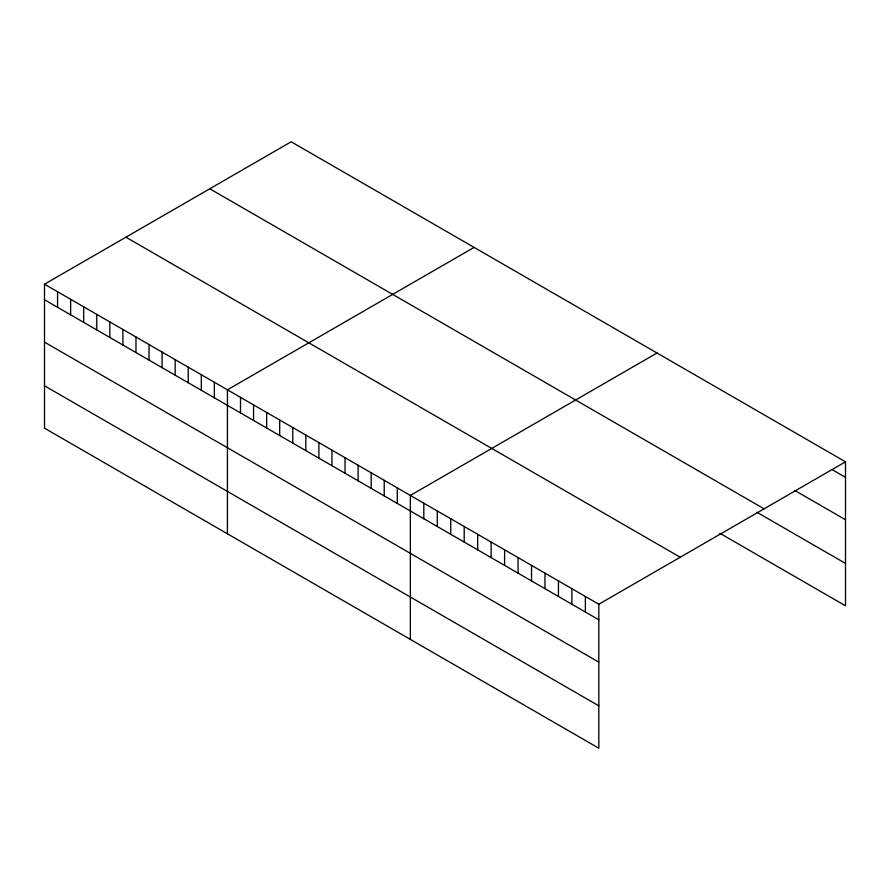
<?xml version="1.0" encoding="UTF-8"?>
<svg xmlns="http://www.w3.org/2000/svg" width="890" height="890" viewBox="0 0 890 890"><rect width="100%" height="100%" fill="white"/><g stroke="black" fill="none" stroke-linecap="round" stroke-linejoin="round"><path stroke-width="1.33" d="M44.5 284.199L598.825 604.232L598.825 748.212L44.5 428.179L44.5 284.199L291.175 141.788L845.5 461.821L845.5 605.801L719.854 533.255M474.103 247.398L227.428 389.809L227.428 533.789M657.031 353.007L410.357 495.418L410.357 639.398M598.825 604.232L845.5 461.821M832.039 469.597L845.5 477.374M795.015 490.601L845.5 519.749M209.773 188.78L764.098 508.824M756.878 512.251L845.5 563.414M125.902 237.196L680.227 557.24M44.5 299.741L598.825 619.785M44.5 342.127L598.825 662.171M44.5 385.793L598.825 705.837M585.364 596.467L585.364 612.009M571.903 588.691L571.903 604.243M558.442 580.925L558.442 596.467M544.98 573.149L544.98 588.691M531.519 565.373L531.519 580.925M518.058 557.607L518.058 573.149M504.597 549.831L504.597 565.373M491.135 542.055L491.135 557.607M477.674 534.289L477.674 549.831M464.202 526.513L464.202 542.066M450.741 518.736L450.741 534.289M437.279 510.971L437.279 526.513M423.818 503.195L423.818 518.748M397.296 487.876L397.296 503.428M384.224 480.333L384.224 495.886M371.163 472.79L371.163 488.343M358.091 465.248L358.091 480.8M345.031 457.705L345.031 473.246M331.959 450.162L331.959 465.704M318.898 442.619L318.898 458.161M305.826 435.077L305.826 450.618M292.766 427.534L292.766 443.075M279.694 419.991L279.694 435.533M266.633 412.437L266.633 427.99M253.561 404.894L253.561 420.447M240.5 397.352L240.5 412.904M214.368 382.266L214.368 397.819M201.296 374.723L201.296 390.265M188.235 367.181L188.235 382.722M175.163 359.638L175.163 375.18M162.102 352.095L162.102 367.637M149.031 344.552L149.031 360.094M135.97 337.01L135.97 352.551M122.898 329.456L122.898 345.009M109.837 321.913L109.837 337.466M96.765 314.37L96.765 329.923M83.704 306.828L83.704 322.38M70.633 299.285L70.633 314.838M57.572 291.742L57.572 307.284"/></g></svg>
